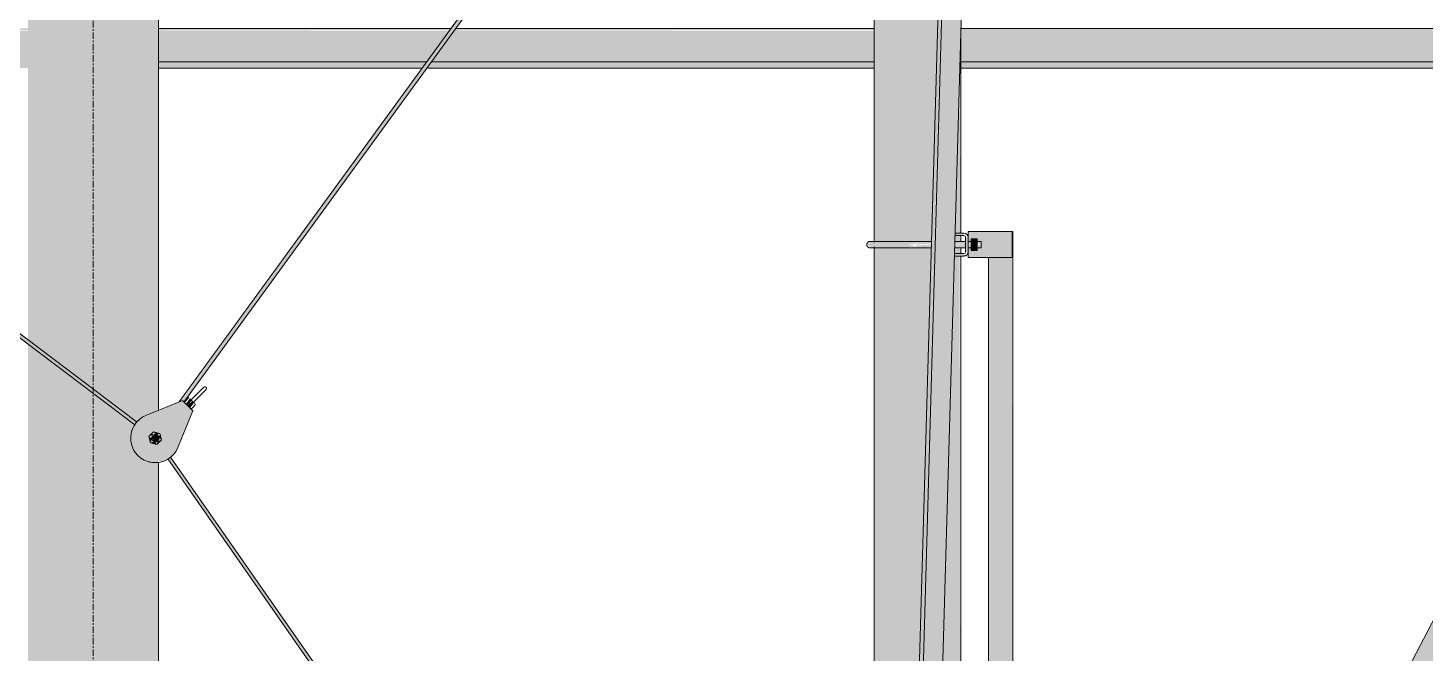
# Model space of a CAD drawing. Header units: inches. Extents: x -54880 to -186, y -132 to 853.
# Drawn here: x -24827.9 to -24720.9, y 193.7 to 241.6 of the extents above; entities that cross this region are included whole.
import ezdxf

# ---------------------------------------------------------------- set-up
doc = ezdxf.new("R2010")
doc.units = ezdxf.units.IN
doc.header["$MEASUREMENT"] = 0
doc.linetypes.add('Grid Line 1_2_', pattern=[0.875, 0.5, -0.125, 0.125, -0.125])
for name, color, linetype, lineweight in [('Q-SPCQ', 91, 'Continuous', 9), ('S-BEAM', 12, 'Continuous', 9), ('S-GRID', 1, 'Continuous', 9)]:
    doc.layers.add(name, color=color, linetype=linetype, lineweight=lineweight)

# ---------------------------------------------------------------- blocks, each defined once
blk = doc.blocks.new('Girt_Z - 10_D-1018975-Section 13')
at = {"layer": 'S-BEAM'}
h = blk.add_hatch(color=256, dxfattribs=at)
h.paths.add_polyline_path([(-26260.64, 241.37), (-25985.89, 241.45), (-25985.89, 241.55), (-26260.64, 241.53), (-26260.64, 241.46)], flags=0)
h.paths.add_polyline_path([(-24964.33, 241.37), (-24959.92, 241.43), (-24959.92, 241.55), (-24985.2, 241.5), (-24985.16, 241.37), (-24981.61, 241.37)], flags=0)
h.paths.add_polyline_path([(-24953.29, 241.37), (-24928.03, 241.42), (-24927.99, 241.55), (-24953.29, 241.5), (-24953.29, 241.43)], flags=0)
h.paths.add_polyline_path([(-22802.14, 241.37), (-22802.14, 241.55), (-22813.89, 241.53), (-22813.89, 241.37), (-22804.38, 241.37)], flags=0)
h.paths.add_polyline_path([(-24924.78, 241.37), (-24859.69, 241.42), (-24859.86, 241.55), (-24924.74, 241.5), (-24924.76, 241.42)], flags=0)
h.paths.add_polyline_path([(-25975.89, 241.37), (-25972.54, 241.45), (-25972.54, 241.55), (-25975.89, 241.52), (-25975.89, 241.45)], flags=0)
h.paths.add_polyline_path([(-24998.2, 241.37), (-24988.45, 241.43), (-24988.49, 241.55), (-25107.39, 241.51), (-25107.39, 241.37), (-25001.04, 241.37)], flags=0)
h.paths.add_polyline_path([(-22841.89, 241.37), (-22841.89, 241.55), (-23080.89, 241.47), (-23080.89, 241.37), (-22908.06, 241.37)], flags=0)
h.paths.add_polyline_path([(-25117.39, 241.37), (-25117.39, 241.55), (-25396.89, 241.51), (-25396.89, 241.37), (-25119.85, 241.37)], flags=0)
h.paths.add_polyline_path([(-25944.54, 241.37), (-25884.18, 241.45), (-25884.24, 241.55), (-25944.54, 241.52), (-25944.54, 241.45)], flags=0)
h.paths.add_polyline_path([(-23090.89, 241.37), (-23090.89, 241.55), (-23370.39, 241.47), (-23370.39, 241.37), (-23184.53, 241.37)], flags=0)
h.paths.add_polyline_path([(-23380.39, 241.37), (-23380.39, 241.55), (-23659.89, 241.48), (-23659.89, 241.37), (-23461, 241.37)], flags=0)
h.paths.add_polyline_path([(-25882.02, 241.37), (-25856.84, 241.45), (-25856.89, 241.55), (-25882.1, 241.52), (-25882.07, 241.45)], flags=0)
h.paths.add_polyline_path([(-24859.2, 241.37), (-24827.89, 241.42), (-24827.89, 241.55), (-24859.37, 241.5), (-24859.27, 241.42)], flags=0)
h.paths.add_polyline_path([(-23669.89, 241.37), (-23669.89, 241.55), (-23949.39, 241.48), (-23949.39, 241.37), (-23737.48, 241.37)], flags=0)
h.paths.add_polyline_path([(-25406.89, 241.37), (-25406.89, 241.55), (-25590.3, 241.52), (-25590.35, 241.37), (-25534.56, 241.37)], flags=0)
h.paths.add_polyline_path([(-25824.16, 241.37), (-25822.34, 241.45), (-25822.34, 241.55), (-25824.4, 241.52), (-25824.44, 241.37)], flags=0)
h.paths.add_polyline_path([(-25593.62, 241.37), (-25593.56, 241.55), (-25618.86, 241.52), (-25618.86, 241.37), (-25603.68, 241.37)], flags=0)
h.paths.add_polyline_path([(-23959.39, 241.37), (-23959.39, 241.55), (-24238.89, 241.49), (-24238.89, 241.37), (-24013.95, 241.37)], flags=0)
h.paths.add_polyline_path([(-24817.89, 241.37), (-24795.61, 241.42), (-24795.51, 241.55), (-24817.89, 241.5), (-24817.89, 241.42)], flags=0)
h.paths.add_polyline_path([(-25815.7, 241.37), (-25783.58, 241.45), (-25783.65, 241.55), (-25815.7, 241.52), (-25815.7, 241.45)], flags=0)
h.paths.add_polyline_path([(-25625.49, 241.37), (-25625.49, 241.55), (-25650.78, 241.52), (-25650.73, 241.37), (-25629.6, 241.37)], flags=0)
h.paths.add_polyline_path([(-24795.26, 241.37), (-24763.08, 241.42), (-24763.08, 241.55), (-24795.17, 241.5), (-24795.22, 241.42)], flags=0)
h.paths.add_polyline_path([(-24248.89, 241.37), (-24248.89, 241.55), (-24528.39, 241.5), (-24528.39, 241.37), (-24290.43, 241.37)], flags=0)
h.paths.add_polyline_path([(-25663.77, 241.37), (-25654.02, 241.44), (-25654.06, 241.55), (-25686.39, 241.52), (-25686.39, 241.37), (-25666.61, 241.37)], flags=0)
h.paths.add_polyline_path([(-24538.39, 241.37), (-24538.39, 241.55), (-24694.57, 241.5), (-24694.64, 241.37), (-24566.9, 241.37)], flags=0)
h.paths.add_polyline_path([(-25783.13, 241.37), (-25719.48, 241.45), (-25719.34, 241.55), (-25783.24, 241.52), (-25783.19, 241.45)], flags=0)
h.paths.add_polyline_path([(-25696.39, 241.37), (-25696.39, 241.55), (-25718.97, 241.52), (-25719.17, 241.37), (-25707.35, 241.37)], flags=0)
h.paths.add_polyline_path([(-24696.76, 241.37), (-24696.66, 241.55), (-24756.44, 241.5), (-24756.44, 241.37), (-24705.14, 241.37)], flags=0)
h = blk.add_hatch(color=256, dxfattribs=at)
h.paths.add_polyline_path([(-22802.14, 239), (-22802.14, 241.37), (-22813.89, 241.37), (-22813.89, 239), (-22804.38, 239)], flags=0)
h.paths.add_polyline_path([(-26260.3, 239), (-25985.89, 239), (-25985.89, 241.37), (-26260.64, 241.37), (-26260.64, 239)], flags=0)
h.paths.add_polyline_path([(-22841.89, 239), (-22841.89, 241.37), (-23080.89, 241.37), (-23080.89, 239), (-22908.06, 239)], flags=0)
h.paths.add_polyline_path([(-25975.89, 239), (-25972.54, 239.08), (-25972.54, 241.37), (-25975.89, 241.37)], flags=0)
h.paths.add_polyline_path([(-23090.89, 239), (-23090.89, 241.37), (-23370.39, 241.37), (-23370.39, 239), (-23184.53, 239)], flags=0)
h.paths.add_polyline_path([(-25944.54, 239), (-25882.9, 239), (-25884.14, 241.37), (-25944.54, 241.36), (-25944.54, 239.08)], flags=0)
h.paths.add_polyline_path([(-23380.39, 239), (-23380.39, 241.37), (-23659.89, 241.37), (-23659.89, 239), (-23461, 239)], flags=0)
h.paths.add_polyline_path([(-23669.89, 239), (-23669.89, 241.37), (-23949.39, 241.37), (-23949.39, 239), (-23737.48, 239)], flags=0)
h.paths.add_polyline_path([(-23959.39, 239), (-23959.39, 241.37), (-24238.89, 241.37), (-24238.89, 239), (-24013.95, 239)], flags=0)
h.paths.add_polyline_path([(-24248.89, 239), (-24248.89, 241.37), (-24528.39, 241.37), (-24528.39, 239), (-24290.43, 239)], flags=0)
h.paths.add_polyline_path([(-25880.79, 239), (-25857.66, 239), (-25856.92, 241.37), (-25882.02, 241.37)], flags=0)
h.paths.add_polyline_path([(-24538.39, 239), (-24538.39, 241.37), (-24694.64, 241.37), (-24695.88, 239), (-24566.9, 239)], flags=0)
h.paths.add_polyline_path([(-25824.16, 239), (-25822.33, 239), (-25822.34, 241.37), (-25824.53, 241.37), (-25826.57, 239), (-25825.61, 239)], flags=0)
h.paths.add_polyline_path([(-24697.99, 239), (-24696.76, 241.37), (-24756.44, 241.37), (-24756.45, 239), (-24705.14, 239)], flags=0)
h.paths.add_polyline_path([(-25815.7, 239), (-25781.79, 239), (-25783.52, 241.37), (-25815.7, 241.37)], flags=0)
h.paths.add_polyline_path([(-24763.08, 239), (-24763.08, 241.37), (-24795.26, 241.37), (-24796.99, 239), (-24765.62, 239)], flags=0)
h.paths.add_polyline_path([(-24797.37, 239), (-24795.65, 241.37), (-24817.89, 241.37), (-24817.89, 239), (-24808.81, 239)], flags=0)
h.paths.add_polyline_path([(-24827.89, 239), (-24827.89, 241.37), (-24859.2, 241.37), (-24856.06, 239), (-24843.37, 239)], flags=0)
h.paths.add_polyline_path([(-25781.41, 239), (-25722.72, 239), (-25719.58, 241.37), (-25783.13, 241.37)], flags=0)
h.paths.add_polyline_path([(-24856.48, 239), (-24859.61, 241.37), (-24924.78, 241.37), (-24925.54, 239), (-24911.69, 239)], flags=0)
h.paths.add_polyline_path([(-25722.3, 239), (-25696.39, 239), (-25696.39, 241.37), (-25719.17, 241.37)], flags=0)
h.paths.add_polyline_path([(-25686.39, 239), (-25653.24, 239), (-25654, 241.37), (-25686.39, 241.37)], flags=0)
h.paths.add_polyline_path([(-24928.81, 239), (-24928.05, 241.37), (-24953.29, 241.37), (-24953.29, 239), (-24947.05, 239)], flags=0)
h.paths.add_polyline_path([(-25649.97, 239), (-25625.49, 239), (-25625.49, 241.37), (-25650.73, 241.37)], flags=0)
h.paths.add_polyline_path([(-24959.92, 239), (-24959.92, 241.37), (-24985.16, 241.37), (-24984.41, 239), (-24964.33, 239)], flags=0)
h.paths.add_polyline_path([(-24998.2, 239), (-24987.68, 239), (-24988.43, 241.37), (-25107.39, 241.37), (-25107.39, 239), (-25001.04, 239)], flags=0)
h.paths.add_polyline_path([(-25618.86, 239), (-25594.38, 239), (-25593.62, 241.37), (-25618.86, 241.37)], flags=0)
h.paths.add_polyline_path([(-25117.39, 239), (-25117.39, 241.37), (-25396.89, 241.37), (-25396.89, 239), (-25119.85, 239)], flags=0)
h.paths.add_polyline_path([(-25577.74, 239), (-25406.89, 239), (-25406.89, 241.37), (-25590.35, 241.37), (-25591.1, 239), (-25580.58, 239)], flags=0)
h = blk.add_hatch(color=256, dxfattribs=at)
h.paths.add_polyline_path([(-25534.56, 238.52), (-25406.89, 238.52), (-25406.89, 239), (-25591.1, 239), (-25591.26, 238.52), (-25577.74, 238.52)], flags=0)
h.paths.add_polyline_path([(-22802.14, 238.52), (-22802.14, 239), (-22813.89, 239), (-22813.89, 238.52), (-22804.38, 238.52)], flags=0)
h.paths.add_polyline_path([(-26260.3, 238.52), (-25985.89, 238.52), (-25985.89, 239), (-26260.64, 239), (-26260.64, 238.52)], flags=0)
h.paths.add_polyline_path([(-22841.89, 238.52), (-22841.89, 239), (-23080.89, 239), (-23080.89, 238.52), (-22908.06, 238.52)], flags=0)
h.paths.add_polyline_path([(-25975.89, 238.52), (-25972.54, 238.52), (-25972.54, 239), (-25975.89, 239)], flags=0)
h.paths.add_polyline_path([(-23090.89, 238.52), (-23090.89, 239), (-23370.39, 239), (-23370.39, 238.52), (-23184.53, 238.52)], flags=0)
h.paths.add_polyline_path([(-25944.54, 238.52), (-25882.65, 238.52), (-25882.9, 239), (-25944.54, 239), (-25944.54, 238.63)], flags=0)
h.paths.add_polyline_path([(-23380.39, 238.52), (-23380.39, 239), (-23659.89, 239), (-23659.89, 238.52), (-23461, 238.52)], flags=0)
h.paths.add_polyline_path([(-23669.89, 238.52), (-23669.89, 239), (-23949.39, 239), (-23949.39, 238.52), (-23737.48, 238.52)], flags=0)
h.paths.add_polyline_path([(-23959.39, 238.52), (-23959.39, 239), (-24238.89, 239), (-24238.89, 238.52), (-24013.95, 238.52)], flags=0)
h.paths.add_polyline_path([(-24248.89, 238.52), (-24248.89, 239), (-24528.39, 239), (-24528.39, 238.52), (-24290.43, 238.52)], flags=0)
h.paths.add_polyline_path([(-25880.54, 238.52), (-25857.82, 238.52), (-25857.66, 239), (-25880.79, 239)], flags=0)
h.paths.add_polyline_path([(-24538.39, 238.52), (-24538.39, 239), (-24695.88, 239), (-24696.13, 238.52), (-24566.9, 238.52)], flags=0)
h.paths.add_polyline_path([(-25825.61, 238.52), (-25822.33, 238.52), (-25822.33, 239), (-25826.6, 239), (-25826.92, 238.52), (-25826.57, 238.52)], flags=0)
h.paths.add_polyline_path([(-24698.24, 238.52), (-24697.99, 239), (-24756.45, 239), (-24756.45, 238.52), (-24705.14, 238.52)], flags=0)
h.paths.add_polyline_path([(-25815.7, 238.52), (-25781.44, 238.52), (-25781.79, 239), (-25815.7, 239)], flags=0)
h.paths.add_polyline_path([(-24763.08, 238.52), (-24763.08, 239), (-24796.99, 239), (-24797.34, 238.52), (-24765.62, 238.52)], flags=0)
h.paths.add_polyline_path([(-24797.72, 238.52), (-24797.37, 239), (-24817.89, 239), (-24817.89, 238.52), (-24808.81, 238.52)], flags=0)
h.paths.add_polyline_path([(-24827.89, 238.52), (-24827.89, 239), (-24856.06, 239), (-24855.43, 238.52), (-24843.37, 238.52)], flags=0)
h.paths.add_polyline_path([(-25781.06, 238.52), (-25723.35, 238.52), (-25722.72, 239), (-25781.41, 239)], flags=0)
h.paths.add_polyline_path([(-24855.84, 238.52), (-24856.48, 239), (-24925.54, 239), (-24925.69, 238.52), (-24911.69, 238.52)], flags=0)
h.paths.add_polyline_path([(-25722.94, 238.52), (-25696.39, 238.52), (-25696.39, 239), (-25722.3, 239)], flags=0)
h.paths.add_polyline_path([(-24928.96, 238.52), (-24928.81, 239), (-24953.29, 239), (-24953.29, 238.52), (-24947.05, 238.52)], flags=0)
h.paths.add_polyline_path([(-25686.39, 238.52), (-25653.09, 238.52), (-25653.24, 239), (-25686.39, 239)], flags=0)
h.paths.add_polyline_path([(-24959.92, 238.52), (-24959.92, 239), (-24984.41, 239), (-24984.25, 238.52), (-24964.33, 238.52)], flags=0)
h.paths.add_polyline_path([(-25649.82, 238.52), (-25625.49, 238.52), (-25625.49, 239), (-25649.97, 239)], flags=0)
h.paths.add_polyline_path([(-24987.52, 238.52), (-24987.68, 239), (-25107.39, 239), (-25107.39, 238.52), (-24998.2, 238.52)], flags=0)
h.paths.add_polyline_path([(-25618.86, 238.52), (-25594.53, 238.52), (-25594.38, 239), (-25618.86, 239)], flags=0)
h.paths.add_polyline_path([(-25117.39, 238.52), (-25117.39, 239), (-25396.89, 239), (-25396.89, 238.52), (-25119.85, 238.52)], flags=0)
for p, q in [((-24795.46, 241.55), (-24817.89, 241.55)), ((-24763.08, 241.55), (-24795.18, 241.55)), ((-24696.66, 241.55), (-24756.44, 241.55)), ((-24817.89, 239), (-24797.35, 239)), ((-24797.02, 239), (-24763.08, 239)), ((-24756.45, 239), (-24697.99, 239)), ((-24797.7, 238.52), (-24817.89, 238.52)), ((-24763.08, 238.52), (-24797.38, 238.52)), ((-24698.24, 238.52), (-24756.45, 238.52))]:
    blk.add_line(p, q, dxfattribs=at)
blk = doc.blocks.new('Basketball_Backstop-Performance_Sports_Systems-3103-Ceiling_Hung - 27_-0_ to 27_-11 7_8_-V55-Section 13')
at = {"layer": 'Q-SPCQ'}
h = blk.add_hatch(color=256, dxfattribs=at)
h.paths.add_polyline_path([(-24749.84, 135.4), (-24670.73, 287.35), (-24670.89, 287.39), (-24670.94, 287.03), (-24671.19, 286.66), (-24671.57, 286.46), (-24672.01, 286.47), (-24672.38, 286.69), (-24672.61, 287.12), (-24672.75, 287.46), (-24750.89, 137.37), (-24750.1, 137.35), (-24749.71, 137.12), (-24749.48, 136.69), (-24749.48, 136.27), (-24749.75, 135.85), (-24750.1, 135.65), (-24750.25, 135.62), (-24749.87, 135.42)], flags=0)
h.paths.add_polyline_path([(-24750.29, 136.22), (-24750.11, 136.33), (-24750.2, 136.75), (-24750.4, 136.77), (-24750.59, 136.61), (-24750.59, 136.39), (-24750.3, 136.23)], flags=0)
h.paths.add_polyline_path([(-24750.26, 136.26), (-24750.57, 136.5), (-24750.53, 136.61), (-24750.32, 136.74), (-24750.13, 136.39), (-24750.25, 136.27)], flags=0)
h.paths.add_polyline_path([(-24671.77, 287.03), (-24671.57, 287.11), (-24671.49, 287.35), (-24671.6, 287.53), (-24672.03, 287.4), (-24672.04, 287.24), (-24671.87, 287.06), (-24671.84, 287.04)], flags=0)
h.paths.add_polyline_path([(-24671.83, 287.07), (-24671.96, 287.32), (-24671.77, 287.55), (-24671.62, 287.48), (-24671.52, 287.31), (-24671.8, 287.1)], flags=0)
h = blk.add_hatch(color=256, dxfattribs=at)
h.paths.add_polyline_path([(-24819.7, 211.2), (-24819.61, 211.45), (-24910.24, 279.86), (-24910.36, 279.72), (-24819.76, 211.25)], flags=0)
h.paths.add_polyline_path([(-24911.64, 280.69), (-24911.52, 280.82), (-24911.67, 280.78), (-24911.65, 280.7), (-24911.65, 280.69)], flags=0)
h = blk.add_hatch(color=256, dxfattribs=at)
h.paths.add_polyline_path([(-24759.77, 116), (-24759.78, 119.75), (-24763.08, 119.75), (-24763.08, 119.31), (-24762.39, 119.31), (-24762.39, 119.12), (-24763.08, 119.12), (-24763.08, 116), (-24760.62, 116)], flags=0)
h.paths.add_polyline_path([(-24759.77, 120.25), (-24759.83, 128.78), (-24763.08, 128.75), (-24763.08, 120.87), (-24762.39, 120.87), (-24762.39, 120.69), (-24763.08, 120.69), (-24763.08, 120.25), (-24759.79, 120.25)], flags=0)
h.paths.add_polyline_path([(-24759.77, 129.22), (-24759.77, 135.44), (-24763.08, 135.44), (-24763.08, 135), (-24762.39, 135), (-24762.39, 134.81), (-24763.08, 134.81), (-24763.08, 129.2), (-24762.11, 129.23), (-24760.86, 129.24), (-24759.83, 129.22)], flags=0)
h.paths.add_polyline_path([(-24760.26, 129), (-24759.77, 129.12), (-24759.83, 129.19), (-24760.11, 129.06)], flags=0)
h.paths.add_polyline_path([(-24759.77, 128.82), (-24759.83, 128.94), (-24760.08, 128.94), (-24759.83, 128.85)], flags=0)
h.paths.add_polyline_path([(-24762.11, 135.94), (-24759.77, 135.94), (-24759.77, 152.54), (-24760.47, 152.54), (-24760.5, 152.63), (-24760.5, 161.75), (-24763.08, 161.75), (-24763, 161.31), (-24762.39, 161.31), (-24762.39, 161.12), (-24763.08, 161.12), (-24763.08, 136.56), (-24762.39, 136.56), (-24762.39, 136.37), (-24763.08, 136.37), (-24763.08, 135.94), (-24762.17, 135.94)], flags=0)
h.paths.add_polyline_path([(-24762.25, 162.25), (-24760.48, 162.25), (-24759.77, 188.93), (-24759.77, 224.78), (-24763.08, 224.75), (-24763, 162.87), (-24762.39, 162.87), (-24762.39, 162.69), (-24763.08, 162.69), (-24763, 162.25), (-24762.39, 162.25)], flags=0)
h.paths.add_polyline_path([(-24759.77, 225.22), (-24759.77, 281.37), (-24763.08, 281.37), (-24763.04, 225.2), (-24762.11, 225.23), (-24760.86, 225.24), (-24760.26, 225.23)], flags=0)
h.paths.add_polyline_path([(-24760.26, 225), (-24759.77, 225.12), (-24759.77, 225.22), (-24760.11, 225.06)], flags=0)
h.paths.add_polyline_path([(-24759.77, 224.82), (-24759.77, 224.94), (-24759.91, 224.87)], flags=0)
for points in [[(-24758.98, 152.54), (-24755.31, 280.92), (-24756.33, 280.92), (-24756.39, 279.69), (-24756.84, 279.69), (-24760.47, 152.54)], [(-24760.47, 152.54), (-24756.92, 279.69), (-24757.12, 279.69), (-24760.5, 160.8), (-24760.5, 152.63)], [(-24752.52, 224), (-24752.52, 226), (-24755.89, 226), (-24755.89, 225.25), (-24755.64, 225.25), (-24755.64, 225.44), (-24755.2, 225.44), (-24755.2, 225.25), (-24754.89, 225.18), (-24754.89, 224.75), (-24755.2, 224.75), (-24755.2, 224.56), (-24755.64, 224.56), (-24755.64, 224.75), (-24755.89, 224.75), (-24755.89, 224), (-24754.89, 224)], [(-24762.64, 224.75), (-24759.77, 224.82), (-24760.47, 225), (-24763.58, 225), (-24763.35, 224.8), (-24762.69, 224.75)], [(-24755.64, 225), (-24755.2, 225), (-24755.2, 225.44), (-24755.64, 225.44)], [(-24755.64, 224.56), (-24755.2, 224.56), (-24755.2, 225), (-24755.64, 225)], [(-24815.67, 212.66), (-24815.36, 213.06), (-24815.5, 213.2), (-24815.8, 212.79), (-24815.73, 212.73)], [(-24815.48, 212.47), (-24815.18, 212.88), (-24815.31, 213.01), (-24815.67, 212.66), (-24815.53, 212.53)], [(-24818.02, 209.97), (-24817.89, 210.18), (-24818.08, 210.42), (-24818.36, 210.31), (-24818.27, 209.97)]]:
    blk.add_hatch(color=256, dxfattribs=at).paths.add_polyline_path(points, flags=0)
h = blk.add_hatch(color=256, dxfattribs=at)
h.paths.add_polyline_path([(-24759.77, 116), (-24756.45, 116), (-24756.46, 119.79), (-24757.86, 119.75), (-24759.77, 119.75), (-24759.77, 118.6)], flags=0)
h.paths.add_polyline_path([(-24759.77, 120.22), (-24756.91, 120.19), (-24756.45, 120.21), (-24756.46, 128.12), (-24757.14, 128.12), (-24757.14, 128.31), (-24756.45, 128.31), (-24756.46, 128.75), (-24759.77, 128.75), (-24759.77, 120.24)], flags=0)
h.paths.add_polyline_path([(-24759.28, 120), (-24759.77, 120.12), (-24759.74, 120.06)], flags=0)
h.paths.add_polyline_path([(-24759.77, 119.82), (-24759.28, 120), (-24759.77, 119.87)], flags=0)
h.paths.add_polyline_path([(-24758.11, 129.25), (-24756.45, 129.25), (-24756.46, 129.69), (-24757.14, 129.69), (-24757.14, 129.87), (-24756.45, 129.87), (-24756.47, 135.47), (-24757.86, 135.44), (-24759.77, 135.44), (-24759.7, 129.25), (-24758.17, 129.25)], flags=0)
h.paths.add_polyline_path([(-24759.77, 135.9), (-24756.96, 135.89), (-24756.45, 135.9), (-24756.48, 161.79), (-24757.86, 161.75), (-24758.72, 161.77), (-24758.98, 152.54), (-24759.77, 152.54), (-24759.77, 135.93)], flags=0)
h.paths.add_polyline_path([(-24759.28, 135.69), (-24759.77, 135.81), (-24759.77, 135.75), (-24759.66, 135.74)], flags=0)
h.paths.add_polyline_path([(-24759.77, 135.51), (-24759.66, 135.64), (-24759.77, 135.56)], flags=0)
h.paths.add_polyline_path([(-24756.81, 162.19), (-24756.45, 162.21), (-24756.53, 224.12), (-24756.94, 224.12), (-24758.67, 162.24), (-24756.84, 162.19)], flags=0)
h.paths.add_polyline_path([(-24759.77, 187.19), (-24758.69, 224.75), (-24759.77, 224.75), (-24759.77, 188.93)], flags=0)
h.paths.add_polyline_path([(-24756.57, 224.31), (-24756.45, 224.31), (-24756.53, 224.75), (-24756.92, 224.75), (-24756.9, 224.31), (-24756.78, 224.31)], flags=0)
h.paths.add_polyline_path([(-24756.45, 225.25), (-24756.53, 225.69), (-24756.89, 225.69), (-24756.9, 225.25), (-24756.53, 225.25)], flags=0)
h.paths.add_polyline_path([(-24758.91, 225.25), (-24758.68, 225.25), (-24757.2, 279.69), (-24757.2, 280.94), (-24757.63, 280.94), (-24757.63, 281.37), (-24759.77, 281.37), (-24759.77, 225.25), (-24759.2, 225.25)], flags=0)
h.paths.add_polyline_path([(-24756.89, 225.87), (-24756.45, 225.87), (-24756.54, 238.1), (-24756.87, 226.44)], flags=0)
h = blk.add_hatch(color=256, dxfattribs=at)
h.paths.add_polyline_path([(-24818.08, 210.42), (-24818.16, 210.42), (-24818.11, 210.42)], flags=0)
h.paths.add_polyline_path([(-24817.92, 210.22), (-24817.92, 210.36), (-24817.92, 210.23)], flags=0)
h.paths.add_polyline_path([(-24815.94, 212.94), (-24769.3, 277.2), (-24769.48, 277.34), (-24816.18, 213.01), (-24816, 212.99), (-24815.94, 212.94)], flags=0)
h.paths.add_polyline_path([(-24768.28, 278.47), (-24768.34, 278.53), (-24768.41, 278.62), (-24768.51, 278.63), (-24768.48, 278.57), (-24768.3, 278.47), (-24768.28, 278.47)], flags=0)
h = blk.add_hatch(color=256, dxfattribs=at)
h.paths.add_polyline_path([(-24756.2, 224.12), (-24756.2, 224.31), (-24756.93, 224.27), (-24756.94, 224.12)], flags=0)
h.paths.add_polyline_path([(-24756.08, 224.44), (-24755.89, 224.44), (-24755.89, 225.56), (-24756.08, 225.56)], flags=0)
h.paths.add_polyline_path([(-24756.2, 225.69), (-24756.2, 225.87), (-24756.89, 225.87), (-24756.89, 225.69)], flags=0)
h = blk.add_hatch(color=256, dxfattribs=at)
h.paths.add_polyline_path([(-24759.77, 225), (-24759.77, 225.06), (-24760.26, 225)], flags=0)
h.paths.add_polyline_path([(-24760.26, 225), (-24759.77, 225.22), (-24761.87, 225.25), (-24763.43, 225.2), (-24763.58, 225), (-24760.45, 225)], flags=0)
h = blk.add_hatch(color=256, dxfattribs=at)
h.paths.add_polyline_path([(-24755.89, 225), (-24755.64, 225.07), (-24755.64, 225.25), (-24755.89, 225.17), (-24755.89, 225.05)], flags=0)
h.paths.add_polyline_path([(-24759.77, 225), (-24758.68, 225.06), (-24758.68, 225.25), (-24759.77, 225.18), (-24759.77, 225.06)], flags=0)
h.paths.add_polyline_path([(-24755.2, 225), (-24754.89, 225.06), (-24754.89, 225.25), (-24755.2, 225.17), (-24755.2, 225.06)], flags=0)
h.paths.add_polyline_path([(-24756.08, 225), (-24756.08, 225.25), (-24756.91, 225.18), (-24756.91, 225)], flags=0)
h = blk.add_hatch(color=256, dxfattribs=at)
h.paths.add_polyline_path([(-24759.77, 224.75), (-24758.69, 224.83), (-24758.69, 225), (-24759.77, 224.94), (-24759.77, 224.76)], flags=0)
h.paths.add_polyline_path([(-24755.2, 224.75), (-24754.89, 224.82), (-24754.89, 225), (-24755.2, 224.93), (-24755.2, 224.76)], flags=0)
h.paths.add_polyline_path([(-24756.92, 224.75), (-24756.08, 224.82), (-24756.08, 225), (-24756.91, 224.94), (-24756.92, 224.75)], flags=0)
h.paths.add_polyline_path([(-24755.89, 224.75), (-24755.64, 224.82), (-24755.64, 225), (-24755.89, 224.92), (-24755.89, 224.76)], flags=0)
h = blk.add_hatch(color=256, dxfattribs=at)
h.paths.add_polyline_path([(-24754.14, 130), (-24753.39, 130), (-24753.4, 130.75), (-24754.33, 130.75), (-24754.3, 130), (-24754.2, 130)], flags=0)
h.paths.add_polyline_path([(-24753.39, 137.75), (-24753.39, 224), (-24754.33, 224), (-24754.3, 137.75), (-24753.41, 137.75)], flags=0)
h = blk.add_hatch(color=256, dxfattribs=at)
h.paths.add_polyline_path([(-24752.48, 128), (-24752.45, 128), (-24752.52, 130.75), (-24753.39, 130.75), (-24753.39, 130), (-24752.52, 130), (-24752.52, 128)], flags=0)
h.paths.add_polyline_path([(-24753.37, 137.75), (-24752.45, 137.75), (-24752.52, 224), (-24753.39, 224), (-24753.39, 137.75)], flags=0)
h = blk.add_hatch(color=256, dxfattribs=at)
h.paths.add_polyline_path([(-24818.23, 208.31), (-24817.45, 208.45), (-24817.33, 208.49), (-24816.95, 208.74), (-24816.63, 209.07), (-24816.4, 209.47), (-24815.27, 212.26), (-24816.06, 213.06), (-24819.25, 211.69), (-24819.61, 211.33), (-24819.83, 210.99), (-24819.98, 210.55), (-24820, 210.03), (-24819.94, 209.64), (-24819.75, 209.22), (-24819.47, 208.86), (-24819.1, 208.57), (-24818.38, 208.34)], flags=0)
h.paths.add_polyline_path([(-24818.01, 209.7), (-24818.01, 209.94), (-24818.13, 209.84), (-24818.03, 209.72)], flags=0)
h.paths.add_polyline_path([(-24818.5, 209.83), (-24818.32, 209.97), (-24818.42, 210.02), (-24818.46, 209.92)], flags=0)
h.paths.add_polyline_path([(-24818.27, 210.67), (-24818.27, 210.43), (-24818.1, 210.46), (-24818.23, 210.62)], flags=0)
h.paths.add_polyline_path([(-24818.01, 209.7), (-24818.51, 209.89), (-24818.59, 210.35), (-24818.24, 210.66), (-24817.77, 210.5), (-24817.68, 210.03), (-24817.97, 209.73)], flags=0)
h.paths.add_polyline_path([(-24817.92, 210.01), (-24817.65, 210.05), (-24817.86, 210.18), (-24817.9, 210.03)], flags=0)
h.paths.add_polyline_path([(-24818.42, 210.15), (-24818.43, 210.34), (-24818.53, 210.24), (-24818.46, 210.18)], flags=0)
h.paths.add_polyline_path([(-24817.88, 210.29), (-24817.85, 210.51), (-24818, 210.42), (-24817.89, 210.31)], flags=0)
h = blk.add_hatch(color=256, dxfattribs=at)
h.paths.add_polyline_path([(-24817.78, 210.54), (-24818.23, 210.62), (-24818.08, 210.42), (-24817.89, 210.5)], flags=0)
h.paths.add_polyline_path([(-24817.65, 210.05), (-24817.83, 210.42), (-24817.89, 210.24), (-24817.82, 210.18)], flags=0)
h.paths.add_polyline_path([(-24818.01, 209.7), (-24817.78, 210.03), (-24817.97, 209.97)], flags=0)
h.paths.add_polyline_path([(-24818.01, 209.7), (-24818.2, 209.94), (-24818.5, 209.83)], flags=0)
h.paths.add_polyline_path([(-24818.5, 209.83), (-24818.38, 210.12), (-24818.63, 210.31), (-24818.55, 210.03)], flags=0)
h.paths.add_polyline_path([(-24818.63, 210.31), (-24818.31, 210.42), (-24818.36, 210.59), (-24818.53, 210.41)], flags=0)
h = blk.add_hatch(color=256, dxfattribs=at)
h.paths.add_polyline_path([(-24767.7, 137.71), (-24767.7, 138.14), (-24771.14, 142.95), (-24771.14, 142.63), (-24770.73, 142.05)], flags=0)
h.paths.add_polyline_path([(-24773.39, 145.86), (-24773.39, 146.29), (-24817.02, 208.69), (-24817.16, 208.56), (-24774, 146.73)], flags=0)
h.paths.add_polyline_path([(-24818.1, 209.91), (-24817.92, 210.02), (-24818.07, 209.97), (-24818.1, 209.91)], flags=0)
for p, q in [((-24672.64, 287.66), (-24750.93, 137.37)), ((-24763.08, 281.37), (-24763.08, 225.16)), ((-24758.98, 152.54), (-24755.31, 280.92)), ((-24910.36, 279.72), (-24819.7, 211.2)), ((-24819.61, 211.45), (-24910.2, 279.91)), ((-24760.48, 162.33), (-24757.12, 279.69)), ((-24760.47, 152.54), (-24756.84, 279.69)), ((-24769.48, 277.34), (-24816.32, 212.95)), ((-24815.94, 212.94), (-24769.24, 277.15)), ((-24756.45, 225.87), (-24756.45, 241.02)), ((-24756.2, 225.87), (-24756.89, 225.87)), ((-24755.89, 225.56), (-24755.89, 226)), ((-24752.52, 226), (-24755.89, 226)), ((-24752.52, 226), (-24752.52, 224)), ((-24752.48, 226), (-24752.45, 226)), ((-24752.45, 128), (-24752.45, 226)), ((-24763.08, 224.83), (-24763.08, 162.87)), ((-24758.68, 225.25), (-24759.77, 225.25)), ((-24759.77, 224.75), (-24758.69, 224.75)), ((-24756.92, 224.75), (-24756.08, 224.75)), ((-24756.08, 225.25), (-24756.9, 225.25)), ((-24756.89, 225.69), (-24756.2, 225.69)), ((-24756.45, 225.2), (-24756.45, 225.69)), ((-24756.45, 224.31), (-24756.45, 224.78)), ((-24756.08, 225.56), (-24756.08, 224.44)), ((-24755.89, 224.44), (-24755.89, 225.56)), ((-24754.89, 225.25), (-24755.89, 225.25)), ((-24755.89, 224.75), (-24754.89, 224.75)), ((-24755.64, 225), (-24755.64, 225.44)), ((-24755.64, 225.44), (-24755.2, 225.44)), ((-24755.64, 224.56), (-24755.64, 225)), ((-24755.2, 225), (-24755.64, 225)), ((-24755.2, 225.44), (-24755.2, 225)), ((-24755.2, 225), (-24755.2, 224.56)), ((-24754.89, 225.25), (-24754.89, 225)), ((-24754.89, 225), (-24754.89, 224.75)), ((-24756.2, 224.12), (-24756.94, 224.12)), ((-24756.93, 224.31), (-24756.2, 224.31)), ((-24756.45, 162.16), (-24756.45, 224.12)), ((-24755.89, 224), (-24755.89, 224.44)), ((-24752.52, 224), (-24755.89, 224)), ((-24755.64, 224.56), (-24755.2, 224.56)), ((-24754.33, 224), (-24754.33, 130)), ((-24816.06, 213.06), (-24818.85, 211.92)), ((-24815.27, 212.26), (-24816.06, 213.06)), ((-24815.58, 213.28), (-24815.93, 212.92)), ((-24815.5, 213.2), (-24815.31, 213.01)), ((-24815.31, 213.01), (-24815.12, 212.82)), ((-24816.4, 209.47), (-24815.27, 212.26)), ((-24815.4, 212.39), (-24815.05, 212.75)), ((-24818.27, 210.67), (-24818.63, 210.31)), ((-24818.63, 210.31), (-24818.5, 209.83)), ((-24818.5, 209.83), (-24818.01, 209.7)), ((-24818.41, 210.23), (-24818.32, 210.16)), ((-24817.78, 210.54), (-24818.27, 210.67)), ((-24818.01, 209.7), (-24817.65, 210.05)), ((-24817.65, 210.05), (-24817.78, 210.54)), ((-24773.39, 146.29), (-24816.97, 208.72)), ((-24817.18, 208.59), (-24773.39, 145.86))]:
    blk.add_line(p, q, dxfattribs=at)
at = {"layer": 'Q-SPCQ', "flags": 128}
for points in [[(-24763.64, 225), (-24763.64, 225.01), (-24763.64, 225.02), (-24763.64, 225.03), (-24763.64, 225.04), (-24763.64, 225.05), (-24763.63, 225.06), (-24763.63, 225.07), (-24763.63, 225.08), (-24763.62, 225.09), (-24763.62, 225.1), (-24763.62, 225.11), (-24763.61, 225.12), (-24763.61, 225.12), (-24763.6, 225.13), (-24763.6, 225.14), (-24763.59, 225.15), (-24763.58, 225.16), (-24763.58, 225.16), (-24763.57, 225.17), (-24763.56, 225.18), (-24763.56, 225.19), (-24763.55, 225.19), (-24763.54, 225.2), (-24763.53, 225.2), (-24763.53, 225.21), (-24763.52, 225.22), (-24763.51, 225.22), (-24763.5, 225.23), (-24763.49, 225.23), (-24763.48, 225.23), (-24763.47, 225.24), (-24763.46, 225.24), (-24763.45, 225.24), (-24763.44, 225.24), (-24763.43, 225.25), (-24763.42, 225.25), (-24763.41, 225.25), (-24763.4, 225.25), (-24763.39, 225.25), (-24763.39, 225.25)], [(-24763.39, 224.75), (-24763.4, 224.75), (-24763.41, 224.75), (-24763.42, 224.75), (-24763.43, 224.75), (-24763.44, 224.75), (-24763.45, 224.76), (-24763.46, 224.76), (-24763.47, 224.76), (-24763.48, 224.77), (-24763.49, 224.77), (-24763.5, 224.77), (-24763.51, 224.78), (-24763.51, 224.78), (-24763.52, 224.79), (-24763.53, 224.79), (-24763.54, 224.8), (-24763.55, 224.81), (-24763.56, 224.81), (-24763.56, 224.82), (-24763.57, 224.83), (-24763.58, 224.83), (-24763.58, 224.84), (-24763.59, 224.85), (-24763.6, 224.86), (-24763.6, 224.86), (-24763.61, 224.87), (-24763.61, 224.88), (-24763.62, 224.89), (-24763.62, 224.9), (-24763.62, 224.91), (-24763.63, 224.92), (-24763.63, 224.93), (-24763.63, 224.94), (-24763.63, 224.95), (-24763.64, 224.96), (-24763.64, 224.97), (-24763.64, 224.98), (-24763.64, 224.99), (-24763.64, 225), (-24763.64, 225)], [(-24759.77, 225.25), (-24759.91, 225.25), (-24760.05, 225.25), (-24760.2, 225.25), (-24760.34, 225.25), (-24760.49, 225.25), (-24760.63, 225.25), (-24760.77, 225.25), (-24760.91, 225.25), (-24761.04, 225.25), (-24761.18, 225.25), (-24761.31, 225.25), (-24761.44, 225.25), (-24761.57, 225.25), (-24761.69, 225.25), (-24761.81, 225.25), (-24761.93, 225.25), (-24762.04, 225.25), (-24762.16, 225.25), (-24762.26, 225.25), (-24762.37, 225.25), (-24762.46, 225.25), (-24762.56, 225.25), (-24762.65, 225.25), (-24762.73, 225.25), (-24762.82, 225.25), (-24762.89, 225.25), (-24762.96, 225.25), (-24763.03, 225.25), (-24763.09, 225.25), (-24763.14, 225.25), (-24763.19, 225.25), (-24763.24, 225.25), (-24763.28, 225.25), (-24763.31, 225.25), (-24763.34, 225.25), (-24763.36, 225.25), (-24763.38, 225.25), (-24763.39, 225.25), (-24763.39, 225.25), (-24763.39, 225.25)], [(-24763.39, 225.25), (-24763.39, 225.25), (-24763.38, 225.25), (-24763.36, 225.25), (-24763.34, 225.25), (-24763.32, 225.25), (-24763.29, 225.25), (-24763.25, 225.25), (-24763.21, 225.25), (-24763.16, 225.25), (-24763.1, 225.25)], [(-24763.09, 224.75), (-24763.14, 224.75), (-24763.19, 224.75), (-24763.24, 224.75), (-24763.28, 224.75), (-24763.31, 224.75), (-24763.34, 224.75), (-24763.36, 224.75), (-24763.38, 224.75), (-24763.39, 224.75), (-24763.39, 224.75), (-24763.39, 224.75)], [(-24763.39, 224.75), (-24763.39, 224.75), (-24763.38, 224.75), (-24763.36, 224.75), (-24763.34, 224.75), (-24763.32, 224.75), (-24763.29, 224.75), (-24763.25, 224.75), (-24763.21, 224.75), (-24763.16, 224.75), (-24763.1, 224.75), (-24763.04, 224.75), (-24762.98, 224.75), (-24762.91, 224.75), (-24762.84, 224.75), (-24762.76, 224.75), (-24762.67, 224.75), (-24762.58, 224.75), (-24762.49, 224.75), (-24762.39, 224.75), (-24762.29, 224.75), (-24762.18, 224.75), (-24762.07, 224.75), (-24761.96, 224.75), (-24761.84, 224.75), (-24761.72, 224.75), (-24761.6, 224.75), (-24761.47, 224.75), (-24761.34, 224.75), (-24761.21, 224.75), (-24761.08, 224.75), (-24760.94, 224.75), (-24760.8, 224.75), (-24760.66, 224.75), (-24760.52, 224.75), (-24760.38, 224.75), (-24760.24, 224.75), (-24760.09, 224.75), (-24759.95, 224.75), (-24759.8, 224.75), (-24759.77, 224.75)], [(-24814.96, 213.54), (-24814.94, 213.56), (-24814.92, 213.58), (-24814.89, 213.61), (-24814.87, 213.63), (-24814.85, 213.65), (-24814.83, 213.67), (-24814.81, 213.69), (-24814.79, 213.71), (-24814.77, 213.73), (-24814.75, 213.75), (-24814.73, 213.77), (-24814.71, 213.79), (-24814.69, 213.81), (-24814.68, 213.82), (-24814.66, 213.84), (-24814.64, 213.86), (-24814.62, 213.88), (-24814.61, 213.89), (-24814.59, 213.91), (-24814.58, 213.92), (-24814.56, 213.94), (-24814.55, 213.95), (-24814.54, 213.96), (-24814.52, 213.98), (-24814.51, 213.99), (-24814.5, 214), (-24814.49, 214.01), (-24814.48, 214.02), (-24814.47, 214.03), (-24814.46, 214.04), (-24814.46, 214.04), (-24814.45, 214.05), (-24814.44, 214.06), (-24814.44, 214.06), (-24814.44, 214.06), (-24814.43, 214.07), (-24814.43, 214.07), (-24814.43, 214.07), (-24814.43, 214.07)], [(-24814.43, 214.07), (-24814.43, 214.07), (-24814.43, 214.07), (-24814.43, 214.07), (-24814.43, 214.07), (-24814.44, 214.06), (-24814.44, 214.06), (-24814.45, 214.05), (-24814.45, 214.05), (-24814.46, 214.04), (-24814.47, 214.03), (-24814.48, 214.02), (-24814.49, 214.01), (-24814.5, 214), (-24814.51, 213.99), (-24814.52, 213.98), (-24814.53, 213.97), (-24814.55, 213.95), (-24814.56, 213.94), (-24814.57, 213.93), (-24814.59, 213.91), (-24814.6, 213.9), (-24814.62, 213.88), (-24814.64, 213.86), (-24814.65, 213.85), (-24814.67, 213.83), (-24814.69, 213.81), (-24814.71, 213.79), (-24814.73, 213.77), (-24814.75, 213.75), (-24814.77, 213.73), (-24814.79, 213.71), (-24814.81, 213.69), (-24814.83, 213.67), (-24814.85, 213.65), (-24814.87, 213.63), (-24814.89, 213.61), (-24814.91, 213.59), (-24814.93, 213.57), (-24814.95, 213.55), (-24814.96, 213.54)], [(-24814.43, 214.07), (-24814.42, 214.08), (-24814.42, 214.08), (-24814.42, 214.08), (-24814.41, 214.09), (-24814.41, 214.09), (-24814.4, 214.09), (-24814.4, 214.09), (-24814.4, 214.1), (-24814.39, 214.1), (-24814.39, 214.1), (-24814.38, 214.1), (-24814.38, 214.1), (-24814.37, 214.1), (-24814.37, 214.11), (-24814.36, 214.11), (-24814.36, 214.11), (-24814.35, 214.11), (-24814.35, 214.11), (-24814.34, 214.11), (-24814.34, 214.11), (-24814.33, 214.11), (-24814.33, 214.11), (-24814.32, 214.11), (-24814.32, 214.11), (-24814.31, 214.11), (-24814.31, 214.1), (-24814.3, 214.1), (-24814.3, 214.1), (-24814.29, 214.1), (-24814.29, 214.1), (-24814.28, 214.1), (-24814.28, 214.09), (-24814.28, 214.09), (-24814.27, 214.09), (-24814.27, 214.09), (-24814.26, 214.08), (-24814.26, 214.08), (-24814.26, 214.08), (-24814.25, 214.07), (-24814.25, 214.07)], [(-24814.25, 214.07), (-24814.25, 214.07), (-24814.24, 214.06), (-24814.24, 214.06), (-24814.24, 214.06), (-24814.24, 214.05), (-24814.23, 214.05), (-24814.23, 214.04), (-24814.23, 214.04), (-24814.23, 214.04), (-24814.22, 214.03), (-24814.22, 214.03), (-24814.22, 214.02), (-24814.22, 214.02), (-24814.22, 214.01), (-24814.22, 214.01), (-24814.22, 214), (-24814.22, 214), (-24814.21, 213.99), (-24814.21, 213.99), (-24814.21, 213.98), (-24814.21, 213.98), (-24814.22, 213.97), (-24814.22, 213.97), (-24814.22, 213.96), (-24814.22, 213.96), (-24814.22, 213.95), (-24814.22, 213.95), (-24814.22, 213.94), (-24814.22, 213.94), (-24814.23, 213.93), (-24814.23, 213.93), (-24814.23, 213.92), (-24814.23, 213.92), (-24814.23, 213.92), (-24814.24, 213.91), (-24814.24, 213.91), (-24814.24, 213.9), (-24814.25, 213.9), (-24814.25, 213.9), (-24814.25, 213.9)], [(-24815.49, 212.83), (-24815.49, 212.84), (-24815.5, 212.84), (-24815.5, 212.85), (-24815.5, 212.85), (-24815.5, 212.85), (-24815.51, 212.86), (-24815.51, 212.86), (-24815.51, 212.87), (-24815.51, 212.87), (-24815.52, 212.88), (-24815.52, 212.88), (-24815.52, 212.89), (-24815.52, 212.89), (-24815.52, 212.9), (-24815.52, 212.9), (-24815.52, 212.9), (-24815.52, 212.91), (-24815.53, 212.91), (-24815.53, 212.92), (-24815.53, 212.92), (-24815.53, 212.93), (-24815.52, 212.93), (-24815.52, 212.94), (-24815.52, 212.94), (-24815.52, 212.95), (-24815.52, 212.95), (-24815.52, 212.96), (-24815.52, 212.96), (-24815.52, 212.97), (-24815.51, 212.97), (-24815.51, 212.98), (-24815.51, 212.98), (-24815.51, 212.99), (-24815.51, 212.99), (-24815.5, 213), (-24815.5, 213), (-24815.5, 213), (-24815.49, 213.01), (-24815.49, 213.01), (-24815.49, 213.01)], [(-24814.96, 213.54), (-24814.98, 213.52), (-24815, 213.5), (-24815.02, 213.48), (-24815.04, 213.46), (-24815.06, 213.44), (-24815.08, 213.42), (-24815.1, 213.4), (-24815.13, 213.37), (-24815.15, 213.35), (-24815.16, 213.34), (-24815.18, 213.32), (-24815.2, 213.3), (-24815.22, 213.28), (-24815.24, 213.26), (-24815.26, 213.24), (-24815.27, 213.23), (-24815.29, 213.21), (-24815.31, 213.19), (-24815.32, 213.18), (-24815.34, 213.16), (-24815.35, 213.15), (-24815.37, 213.13), (-24815.38, 213.12), (-24815.39, 213.11), (-24815.4, 213.1), (-24815.42, 213.08), (-24815.43, 213.07), (-24815.44, 213.06), (-24815.44, 213.06), (-24815.45, 213.05), (-24815.46, 213.04), (-24815.47, 213.03), (-24815.47, 213.03), (-24815.48, 213.02), (-24815.48, 213.02), (-24815.48, 213.02), (-24815.49, 213.01), (-24815.49, 213.01), (-24815.49, 213.01)], [(-24815.49, 213.01), (-24815.49, 213.01), (-24815.49, 213.01), (-24815.48, 213.02), (-24815.48, 213.02), (-24815.48, 213.02), (-24815.47, 213.03), (-24815.47, 213.03), (-24815.46, 213.04), (-24815.45, 213.05), (-24815.45, 213.05), (-24815.44, 213.06), (-24815.43, 213.07), (-24815.42, 213.08)], [(-24815.38, 213.12), (-24815.37, 213.13), (-24815.36, 213.14), (-24815.34, 213.16), (-24815.33, 213.17), (-24815.31, 213.19), (-24815.3, 213.2), (-24815.28, 213.22), (-24815.26, 213.24), (-24815.24, 213.26), (-24815.23, 213.27), (-24815.21, 213.29), (-24815.19, 213.31), (-24815.17, 213.33), (-24815.15, 213.35), (-24815.13, 213.37), (-24815.11, 213.39), (-24815.09, 213.41), (-24815.07, 213.43), (-24815.05, 213.45), (-24815.03, 213.47), (-24815.01, 213.49), (-24814.99, 213.51), (-24814.96, 213.54), (-24814.96, 213.54)], [(-24815.31, 212.83), (-24815.31, 212.84), (-24815.31, 212.84), (-24815.31, 212.84), (-24815.31, 212.84), (-24815.3, 212.85), (-24815.3, 212.85), (-24815.29, 212.86), (-24815.28, 212.86), (-24815.28, 212.87), (-24815.27, 212.88), (-24815.26, 212.89), (-24815.25, 212.89), (-24815.24, 212.9), (-24815.23, 212.92), (-24815.22, 212.93), (-24815.21, 212.94), (-24815.19, 212.95), (-24815.18, 212.97), (-24815.17, 212.98), (-24815.15, 213), (-24815.14, 213.01), (-24815.12, 213.03), (-24815.1, 213.04), (-24815.09, 213.06), (-24815.07, 213.08), (-24815.05, 213.1), (-24815.03, 213.12), (-24815.01, 213.13), (-24814.99, 213.15), (-24814.97, 213.17), (-24814.95, 213.19), (-24814.93, 213.21), (-24814.91, 213.23), (-24814.89, 213.25), (-24814.87, 213.27), (-24814.85, 213.3), (-24814.83, 213.32), (-24814.81, 213.34), (-24814.79, 213.36), (-24814.78, 213.37)], [(-24814.78, 213.37), (-24814.8, 213.34), (-24814.82, 213.32), (-24814.84, 213.3), (-24814.87, 213.28), (-24814.89, 213.26), (-24814.91, 213.24), (-24814.93, 213.22), (-24814.95, 213.2), (-24814.97, 213.18), (-24814.99, 213.16), (-24815.01, 213.14), (-24815.03, 213.12), (-24815.04, 213.1), (-24815.06, 213.08), (-24815.08, 213.07), (-24815.1, 213.05), (-24815.11, 213.03), (-24815.13, 213.02), (-24815.15, 213), (-24815.16, 212.98), (-24815.18, 212.97), (-24815.19, 212.96), (-24815.2, 212.94)], [(-24814.78, 213.37), (-24814.76, 213.39), (-24814.74, 213.41), (-24814.72, 213.43), (-24814.7, 213.45), (-24814.68, 213.47), (-24814.66, 213.49), (-24814.63, 213.51), (-24814.61, 213.53), (-24814.59, 213.55), (-24814.57, 213.57), (-24814.56, 213.59), (-24814.54, 213.61), (-24814.52, 213.63), (-24814.5, 213.65), (-24814.48, 213.66), (-24814.46, 213.68), (-24814.45, 213.7), (-24814.43, 213.71), (-24814.42, 213.73), (-24814.4, 213.75), (-24814.39, 213.76), (-24814.37, 213.77), (-24814.36, 213.79), (-24814.35, 213.8), (-24814.34, 213.81), (-24814.32, 213.82), (-24814.31, 213.83), (-24814.3, 213.84), (-24814.3, 213.85), (-24814.29, 213.86), (-24814.28, 213.87), (-24814.27, 213.87), (-24814.27, 213.88), (-24814.26, 213.88), (-24814.26, 213.89), (-24814.26, 213.89), (-24814.25, 213.89), (-24814.25, 213.89), (-24814.25, 213.9)], [(-24814.25, 213.9), (-24814.25, 213.89), (-24814.25, 213.89), (-24814.25, 213.89), (-24814.26, 213.89), (-24814.26, 213.88), (-24814.27, 213.88), (-24814.27, 213.87), (-24814.28, 213.87), (-24814.29, 213.86), (-24814.29, 213.85), (-24814.3, 213.84), (-24814.31, 213.84), (-24814.32, 213.83), (-24814.33, 213.81), (-24814.34, 213.8), (-24814.36, 213.79), (-24814.37, 213.78), (-24814.38, 213.76), (-24814.4, 213.75), (-24814.41, 213.73), (-24814.43, 213.72), (-24814.44, 213.7), (-24814.46, 213.69), (-24814.48, 213.67), (-24814.49, 213.65), (-24814.51, 213.63), (-24814.53, 213.62), (-24814.55, 213.6), (-24814.57, 213.58), (-24814.59, 213.56), (-24814.61, 213.54), (-24814.63, 213.52), (-24814.65, 213.5), (-24814.67, 213.48), (-24814.69, 213.46), (-24814.71, 213.43), (-24814.73, 213.41), (-24814.75, 213.39), (-24814.78, 213.37), (-24814.78, 213.37)], [(-24815.31, 212.83), (-24815.32, 212.83), (-24815.32, 212.83), (-24815.32, 212.82), (-24815.33, 212.82), (-24815.33, 212.82), (-24815.34, 212.82), (-24815.34, 212.81), (-24815.34, 212.81), (-24815.35, 212.81), (-24815.35, 212.81), (-24815.36, 212.81), (-24815.36, 212.8), (-24815.37, 212.8), (-24815.37, 212.8), (-24815.38, 212.8), (-24815.38, 212.8), (-24815.39, 212.8), (-24815.39, 212.8), (-24815.4, 212.8), (-24815.4, 212.8), (-24815.41, 212.8), (-24815.41, 212.8), (-24815.42, 212.8), (-24815.42, 212.8), (-24815.43, 212.8), (-24815.43, 212.8), (-24815.44, 212.8), (-24815.44, 212.81), (-24815.45, 212.81), (-24815.45, 212.81), (-24815.46, 212.81), (-24815.46, 212.81), (-24815.46, 212.82), (-24815.47, 212.82), (-24815.47, 212.82), (-24815.48, 212.82), (-24815.48, 212.83), (-24815.48, 212.83), (-24815.49, 212.83), (-24815.49, 212.83)], [(-24815.24, 212.91), (-24815.25, 212.9), (-24815.26, 212.89), (-24815.27, 212.88), (-24815.28, 212.87), (-24815.28, 212.86), (-24815.29, 212.86), (-24815.3, 212.85), (-24815.3, 212.85), (-24815.3, 212.84), (-24815.31, 212.84), (-24815.31, 212.84), (-24815.31, 212.84), (-24815.31, 212.83)]]:
    blk.add_lwpolyline(points, dxfattribs=at)
at = {"layer": 'Q-SPCQ'}
for centre, radius, start, end in [((-24756.2, 225.56), 0.312, 0, 90), ((-24756.2, 225.56), 0.125, 0, 90), ((-24756.2, 224.44), 0.312, 270, 0), ((-24756.2, 224.44), 0.125, 270, 0), ((-24818.14, 210.18), 1.88, 112.1972, 337.8028), ((-24818.14, 210.18), 1.87, 116.3445, 120), ((-24818.14, 210.18), 1.88, 160.3226, 165), ((-24818.14, 210.18), 1.88, 145.6237, 150), ((-24818.14, 210.18), 1.87, 130.9704, 135), ((-24818.14, 210.18), 1.88, 175.1058, 180), ((-24818.14, 210.18), 1.87, 190.0739, 195), ((-24818.14, 210.18), 0.281, 150, 180), ((-24818.14, 210.18), 0.25, 135, 315), ((-24818.14, 210.18), 0.25, 150, 225), ((-24818.14, 210.18), 0.25, 195, 225), ((-24818.14, 210.18), 0.281, 210, 240), ((-24818.14, 210.18), 0.25, 315, 135), ((-24818.14, 210.18), 0.281, 90, 120), ((-24818.14, 210.18), 0.25, 240, 255), ((-24818.14, 210.18), 0.25, 240, 300), ((-24818.14, 210.18), 0.25, 90, 105), ((-24818.14, 210.18), 0.25, 75, 105), ((-24818.14, 210.18), 0.281, 270, 300), ((-24818.14, 210.18), 0.25, 15, 60), ((-24818.14, 210.18), 0.281, 30, 60), ((-24818.14, 210.18), 0.25, 322.7554, 330), ((-24818.14, 210.18), 0.281, 330, 0), ((-24818.14, 210.18), 1.88, 205.5966, 210), ((-24818.14, 210.18), 1.87, 315, 319.0296), ((-24818.14, 210.18), 1.88, 330, 333.6555), ((-24818.14, 210.18), 1.88, 240, 244.4034), ((-24818.14, 210.18), 1.88, 255, 259.9261), ((-24818.14, 210.18), 1.88, 270, 274.8942), ((-24818.14, 210.18), 1.88, 285, 289.6774), ((-24818.14, 210.18), 1.88, 300, 304.3763)]:
    blk.add_arc(centre, radius, start, end, dxfattribs=at)
blk = doc.blocks.new('columns and girder2 - one-V179-Section 13')
at = {"layer": 'S-BEAM'}
h = blk.add_hatch(color=256, dxfattribs=at)
h.paths.add_polyline_path([(-24817.89, 117.85), (-24817.89, 208.34), (-24818.53, 208.36), (-24818.89, 208.48), (-24819.2, 208.65), (-24819.67, 209.12), (-24819.84, 209.43), (-24819.97, 209.86), (-24819.99, 210.34), (-24819.89, 210.81), (-24819.82, 211.3), (-24827.89, 217.39), (-24827.89, 117.85)], flags=0)
h.paths.add_polyline_path([(-24818.1, 209.91), (-24818.27, 209.97), (-24818.42, 210.21), (-24818.36, 210.01), (-24818.18, 209.91), (-24818.11, 209.91)], flags=0)
h.paths.add_polyline_path([(-24817.91, 210.07), (-24817.89, 210.16), (-24817.92, 210.09)], flags=0)
h.paths.add_polyline_path([(-24819.55, 211.41), (-24818.97, 211.85), (-24818.19, 212.19), (-24817.89, 212.38), (-24817.89, 250), (-24827.89, 250), (-24827.89, 217.71), (-24819.58, 211.42)], flags=0)
h.paths.add_polyline_path([(-24817.89, 278), (-24817.89, 279.35), (-24827.89, 279.5), (-24827.89, 278)], flags=0)
h.paths.add_polyline_path([(-24817.89, 279.66), (-24817.89, 290.85), (-24827.89, 290.85), (-24827.89, 279.82)], flags=0)
for p, q in [((-24817.89, 250), (-24817.89, 212.38)), ((-24817.89, 210.24), (-24817.89, 210.07)), ((-24817.89, 208.34), (-24817.89, 117.85))]:
    blk.add_line(p, q, dxfattribs=at)

msp = doc.modelspace()

# ---------------------------------------------------------------- linework, layer by layer
at = {"layer": 'S-GRID', "linetype": 'Grid Line 1_2_'}
msp.add_line((-24822.89023, -132), (-24822.89023, 573.76478), dxfattribs=at)
msp.add_line((-24822.89023, -132), (-24822.89023, 573.76478), dxfattribs=at)

# ---------------------------------------------------------------- block references
at = {"layer": 'Q-SPCQ'}
msp.add_blockref('Basketball_Backstop-Performance_Sports_Systems-3103-Ceiling_Hung - 27_-0_ to 27_-11 7_8_-V55-Section 13', (0, 0), dxfattribs=at)
at = {"layer": 'S-BEAM'}
for name in ['columns and girder2 - one-V179-Section 13', 'Girt_Z - 10_D-1018975-Section 13']:
    msp.add_blockref(name, (0, 0), dxfattribs=at)

doc.saveas('drawing.dxf')
